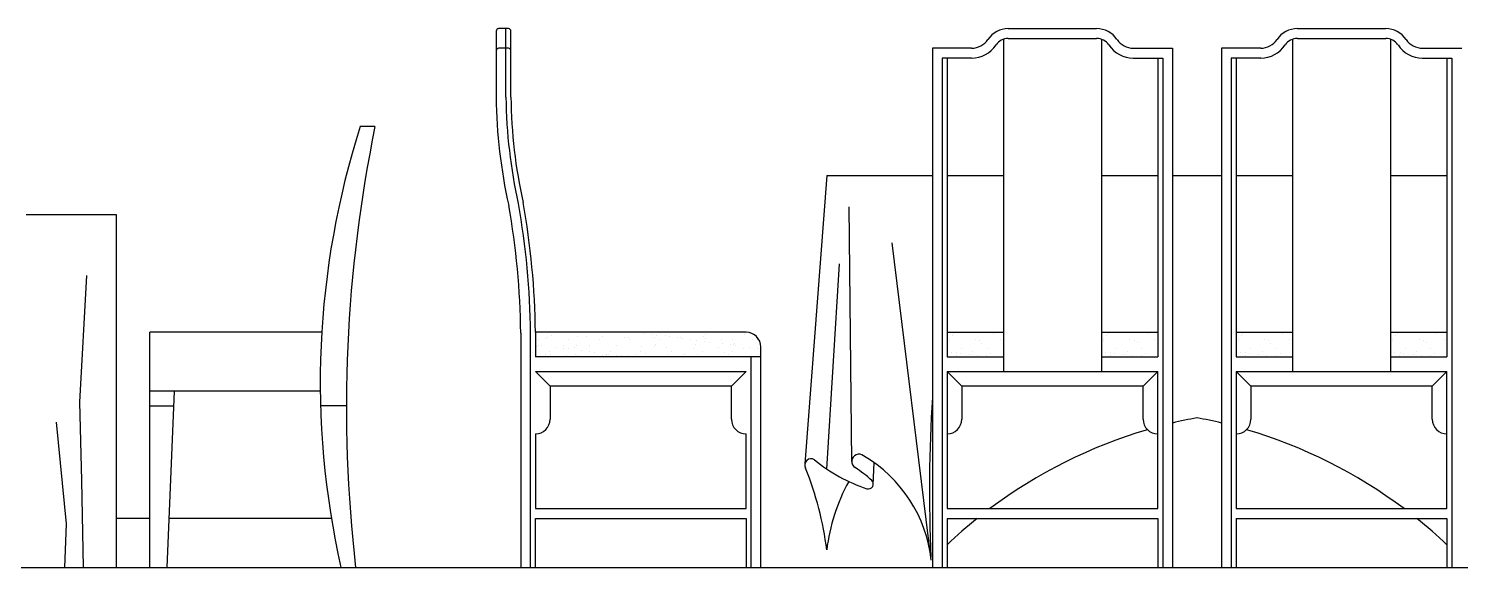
# Model space of a CAD drawing. Header units: inches. Extents: x 10 to 52.5, y 12.2 to 37.
# Drawn here: x 38.372 to 41.294, y 16.978 to 18.078 of the extents above; entities that cross this region are included whole.
import ezdxf

# ---------------------------------------------------------------- set-up
doc = ezdxf.new("R2010")
doc.units = ezdxf.units.IN
doc.header["$MEASUREMENT"] = 0
doc.layers.add('02', color=2, linetype='Continuous')
doc.layers.add('1', color=1, linetype='Continuous')

msp = doc.modelspace()

# ---------------------------------------------------------------- linework, layer by layer
at = {"layer": '02'}
for p, q in [((39.3262, 18.0728), (39.3262, 17.9376)), ((39.3512, 18.0778), (39.3312, 18.0778)), ((39.3462, 17.9377), (39.3462, 18.0778)), ((39.3562, 17.9377), (39.3562, 18.0728)), ((40.3612, 18.0562), (40.3612, 17.3778)), ((40.371, 18.0778), (40.5513, 18.0778)), ((40.371, 18.0578), (40.5513, 18.0578)), ((40.5612, 18.0562), (40.5612, 17.3778)), ((40.9512, 18.0562), (40.9512, 17.3778)), ((40.961, 18.0778), (41.1413, 18.0778)), ((40.961, 18.0578), (41.1413, 18.0578)), ((41.1512, 18.0562), (41.1512, 17.3778)), ((39.3512, 18.0378), (39.3312, 18.0378)), ((40.2962, 18.0378), (40.2162, 18.0378)), ((40.2162, 18.0378), (40.2162, 16.9778)), ((40.6262, 18.0378), (40.7062, 18.0378)), ((40.7062, 18.0378), (40.7062, 16.9778)), ((40.8862, 18.0378), (40.8062, 18.0378)), ((40.8062, 18.0378), (40.8062, 16.9778)), ((41.2162, 18.0378), (41.2962, 18.0378)), ((40.2962, 18.0178), (40.2362, 18.0178)), ((40.2362, 18.0178), (40.2362, 16.9778)), ((40.2462, 18.0178), (40.2462, 17.4078)), ((40.6262, 18.0178), (40.6862, 18.0178)), ((40.6762, 18.0178), (40.6762, 17.4078)), ((40.6862, 18.0178), (40.6862, 16.9778)), ((40.8862, 18.0178), (40.8262, 18.0178)), ((40.8262, 18.0178), (40.8262, 16.9778)), ((40.8362, 18.0178), (40.8362, 17.4078)), ((41.2162, 18.0178), (41.2762, 18.0178)), ((41.2662, 18.0178), (41.2662, 17.4078)), ((41.2762, 18.0178), (41.2762, 16.9778)), ((39.0789, 17.8778), (39.0489, 17.8778)), ((40.0012, 17.7778), (39.956, 17.1893)), ((40.0012, 17.7778), (40.2162, 17.7778)), ((40.2462, 17.7778), (40.3612, 17.7778)), ((40.5612, 17.7778), (40.6762, 17.7778)), ((40.7062, 17.7778), (40.8062, 17.7778)), ((40.8362, 17.7778), (40.9512, 17.7778)), ((41.1512, 17.7778), (41.2662, 17.7778)), ((40.0517, 17.1943), (40.0463, 17.7142)), ((38.5513, 17.6978), (38.3673, 17.6978)), ((38.5513, 16.9778), (38.5513, 17.6978)), ((40.214, 16.9925), (40.1345, 17.6405)), ((40.0012, 17.1785), (40.0268, 17.5974)), ((38.49, 17.574), (38.4763, 17.3153)), ((38.6194, 16.9778), (38.6194, 17.4578)), ((38.9703, 17.4578), (38.6194, 17.4578)), ((39.3762, 17.4563), (39.3762, 16.9778)), ((39.3962, 16.9778), (39.3962, 17.4564)), ((39.4062, 17.4578), (39.4062, 17.4078)), ((39.8362, 17.4578), (39.4062, 17.4578)), ((39.4122, 17.4439), (39.4122, 17.4439)), ((39.4269, 17.4448), (39.4269, 17.4448)), ((39.4306, 17.4482), (39.4306, 17.4482)), ((39.4386, 17.4505), (39.4386, 17.4505)), ((39.4745, 17.4438), (39.4745, 17.4438)), ((39.4926, 17.4486), (39.4926, 17.4486)), ((39.5106, 17.4488), (39.5106, 17.4488)), ((39.5368, 17.4437), (39.5368, 17.4437)), ((39.5438, 17.4488), (39.5438, 17.4488)), ((39.5882, 17.4472), (39.5882, 17.4472)), ((39.5961, 17.4481), (39.5961, 17.4481)), ((39.599, 17.4436), (39.599, 17.4436)), ((39.6268, 17.4554), (39.6268, 17.4554)), ((39.6431, 17.4533), (39.6431, 17.4533)), ((39.6502, 17.4462), (39.6502, 17.4462)), ((39.6535, 17.4519), (39.6535, 17.4519)), ((39.6613, 17.4435), (39.6613, 17.4435)), ((39.6719, 17.4513), (39.6719, 17.4513)), ((39.6806, 17.4483), (39.6806, 17.4483)), ((39.6969, 17.4462), (39.6969, 17.4462)), ((39.7013, 17.4464), (39.7013, 17.4464)), ((39.7073, 17.4448), (39.7073, 17.4448)), ((39.7236, 17.4434), (39.7236, 17.4434)), ((39.7345, 17.4413), (39.7345, 17.4413)), ((39.7494, 17.4497), (39.7494, 17.4497)), ((39.7531, 17.4531), (39.7531, 17.4531)), ((39.7537, 17.4458), (39.7537, 17.4458)), ((39.7859, 17.4433), (39.7859, 17.4433)), ((39.8077, 17.4438), (39.8077, 17.4438)), ((39.8331, 17.4538), (39.8331, 17.4538)), ((39.8482, 17.4431), (39.8482, 17.4431)), ((39.8589, 17.4441), (39.8589, 17.4441)), ((40.2462, 17.4578), (40.3612, 17.4578)), ((40.2502, 17.4449), (40.2502, 17.4449)), ((40.2507, 17.4409), (40.2507, 17.4409)), ((40.2563, 17.4518), (40.2563, 17.4518)), ((40.26, 17.4552), (40.26, 17.4552)), ((40.3042, 17.443), (40.3042, 17.443)), ((40.313, 17.4408), (40.313, 17.4408)), ((40.34, 17.4558), (40.34, 17.4558)), ((40.3554, 17.4432), (40.3554, 17.4432)), ((40.5612, 17.4578), (40.6762, 17.4578)), ((40.5652, 17.4449), (40.5652, 17.4449)), ((40.5657, 17.4409), (40.5657, 17.4409)), ((40.5713, 17.4518), (40.5713, 17.4518)), ((40.575, 17.4552), (40.575, 17.4552)), ((40.6192, 17.443), (40.6192, 17.443)), ((40.628, 17.4408), (40.628, 17.4408)), ((40.655, 17.4558), (40.655, 17.4558)), ((40.6704, 17.4432), (40.6704, 17.4432)), ((40.8362, 17.4578), (40.9512, 17.4578)), ((40.8402, 17.4449), (40.8402, 17.4449)), ((40.8407, 17.4409), (40.8407, 17.4409)), ((40.8463, 17.4518), (40.8463, 17.4518)), ((40.85, 17.4552), (40.85, 17.4552)), ((40.8942, 17.443), (40.8942, 17.443)), ((40.903, 17.4408), (40.903, 17.4408)), ((40.93, 17.4558), (40.93, 17.4558)), ((40.9454, 17.4432), (40.9454, 17.4432)), ((41.1512, 17.4578), (41.2662, 17.4578)), ((41.1552, 17.4449), (41.1552, 17.4449)), ((41.1557, 17.4409), (41.1557, 17.4409)), ((41.1613, 17.4518), (41.1613, 17.4518)), ((41.165, 17.4552), (41.165, 17.4552)), ((41.2092, 17.443), (41.2092, 17.443)), ((41.218, 17.4408), (41.218, 17.4408)), ((41.245, 17.4558), (41.245, 17.4558)), ((41.2604, 17.4432), (41.2604, 17.4432)), ((39.4095, 17.4288), (39.4095, 17.4288)), ((39.4132, 17.4305), (39.4132, 17.4305)), ((39.4197, 17.4309), (39.4197, 17.4309)), ((39.4264, 17.4132), (39.4264, 17.4132)), ((39.4348, 17.4186), (39.4348, 17.4186)), ((39.4374, 17.412), (39.4374, 17.412)), ((39.4469, 17.4273), (39.4469, 17.4273)), ((39.4631, 17.4252), (39.4631, 17.4252)), ((39.4644, 17.4307), (39.4644, 17.4307)), ((39.4696, 17.4113), (39.4696, 17.4113)), ((39.4735, 17.4238), (39.4735, 17.4238)), ((39.487, 17.4272), (39.487, 17.4272)), ((39.4887, 17.4131), (39.4887, 17.4131)), ((39.4907, 17.4306), (39.4907, 17.4306)), ((39.5007, 17.4202), (39.5007, 17.4202)), ((39.5167, 17.4301), (39.5167, 17.4301)), ((39.517, 17.4181), (39.517, 17.4181)), ((39.5274, 17.4167), (39.5274, 17.4167)), ((39.5509, 17.413), (39.5509, 17.413)), ((39.551, 17.413), (39.551, 17.413)), ((39.5545, 17.4132), (39.5545, 17.4132)), ((39.5594, 17.4183), (39.5594, 17.4183)), ((39.5708, 17.4313), (39.5708, 17.4313)), ((39.5708, 17.411), (39.5708, 17.411)), ((39.6133, 17.4129), (39.6133, 17.4129)), ((39.6217, 17.4182), (39.6217, 17.4182)), ((39.6219, 17.4284), (39.6219, 17.4284)), ((39.6309, 17.4137), (39.6309, 17.4137)), ((39.6483, 17.4297), (39.6483, 17.4297)), ((39.652, 17.4331), (39.652, 17.4331)), ((39.6743, 17.4277), (39.6743, 17.4277)), ((39.6755, 17.4127), (39.6755, 17.4127)), ((39.684, 17.4181), (39.684, 17.4181)), ((39.7084, 17.4121), (39.7084, 17.4121)), ((39.7121, 17.4155), (39.7121, 17.4155)), ((39.7283, 17.4257), (39.7283, 17.4257)), ((39.732, 17.4337), (39.732, 17.4337)), ((39.7378, 17.4126), (39.7378, 17.4126)), ((39.7463, 17.418), (39.7463, 17.418)), ((39.7507, 17.4391), (39.7507, 17.4391)), ((39.7612, 17.4377), (39.7612, 17.4377)), ((39.7795, 17.426), (39.7795, 17.426)), ((39.7883, 17.4342), (39.7883, 17.4342)), ((39.7921, 17.4162), (39.7921, 17.4162)), ((39.8001, 17.4125), (39.8001, 17.4125)), ((39.8046, 17.432), (39.8046, 17.432)), ((39.8085, 17.4179), (39.8085, 17.4179)), ((39.8095, 17.4321), (39.8095, 17.4321)), ((39.8132, 17.4355), (39.8132, 17.4355)), ((39.815, 17.4307), (39.815, 17.4307)), ((39.8318, 17.4253), (39.8318, 17.4253)), ((39.8422, 17.4271), (39.8422, 17.4271)), ((39.8584, 17.4249), (39.8584, 17.4249)), ((39.8624, 17.4124), (39.8624, 17.4124)), ((39.8662, 16.9778), (39.8662, 17.4278)), ((40.255, 17.4171), (40.255, 17.4171)), ((40.2654, 17.4157), (40.2654, 17.4157)), ((40.2733, 17.4155), (40.2733, 17.4155)), ((40.276, 17.4251), (40.276, 17.4251)), ((40.2925, 17.4121), (40.2925, 17.4121)), ((40.299, 17.4183), (40.299, 17.4183)), ((40.3164, 17.4342), (40.3164, 17.4342)), ((40.3283, 17.4245), (40.3283, 17.4245)), ((40.3356, 17.4154), (40.3356, 17.4154)), ((40.57, 17.4171), (40.57, 17.4171)), ((40.5804, 17.4157), (40.5804, 17.4157)), ((40.5883, 17.4155), (40.5883, 17.4155)), ((40.591, 17.4251), (40.591, 17.4251)), ((40.6075, 17.4121), (40.6075, 17.4121)), ((40.614, 17.4183), (40.614, 17.4183)), ((40.6351, 17.4376), (40.6351, 17.4376)), ((40.6433, 17.4245), (40.6433, 17.4245)), ((40.6506, 17.4154), (40.6506, 17.4154)), ((40.845, 17.4171), (40.845, 17.4171)), ((40.8554, 17.4157), (40.8554, 17.4157)), ((40.8633, 17.4155), (40.8633, 17.4155)), ((40.866, 17.4251), (40.866, 17.4251)), ((40.8825, 17.4121), (40.8825, 17.4121)), ((40.889, 17.4183), (40.889, 17.4183)), ((40.9064, 17.4342), (40.9064, 17.4342)), ((40.9183, 17.4245), (40.9183, 17.4245)), ((40.9256, 17.4154), (40.9256, 17.4154)), ((41.16, 17.4171), (41.16, 17.4171)), ((41.1704, 17.4157), (41.1704, 17.4157)), ((41.1783, 17.4155), (41.1783, 17.4155)), ((41.181, 17.4251), (41.181, 17.4251)), ((41.1975, 17.4121), (41.1975, 17.4121)), ((41.204, 17.4183), (41.204, 17.4183)), ((41.2251, 17.4376), (41.2251, 17.4376)), ((41.2333, 17.4245), (41.2333, 17.4245)), ((41.2406, 17.4154), (41.2406, 17.4154)), ((39.8662, 17.4078), (39.4062, 17.4078)), ((39.4914, 17.41), (39.4914, 17.41)), ((39.5425, 17.4103), (39.5425, 17.4103)), ((39.5812, 17.4096), (39.5812, 17.4096)), ((39.5949, 17.4096), (39.5949, 17.4096)), ((39.7001, 17.4079), (39.7001, 17.4079)), ((39.8462, 16.9778), (39.8462, 17.4078)), ((40.2462, 17.4078), (40.3612, 17.4078)), ((40.2649, 17.4101), (40.2649, 17.4101)), ((40.3088, 17.41), (40.3088, 17.41)), ((40.3192, 17.4086), (40.3192, 17.4086)), ((40.3272, 17.41), (40.3272, 17.41)), ((40.5612, 17.4078), (40.6762, 17.4078)), ((40.5799, 17.4101), (40.5799, 17.4101)), ((40.6238, 17.41), (40.6238, 17.41)), ((40.6342, 17.4086), (40.6342, 17.4086)), ((40.6422, 17.41), (40.6422, 17.41)), ((40.8362, 17.4078), (40.9512, 17.4078)), ((40.8549, 17.4101), (40.8549, 17.4101)), ((40.8988, 17.41), (40.8988, 17.41)), ((40.9092, 17.4086), (40.9092, 17.4086)), ((40.9172, 17.41), (40.9172, 17.41)), ((41.1512, 17.4078), (41.2662, 17.4078)), ((41.1699, 17.4101), (41.1699, 17.4101)), ((41.2138, 17.41), (41.2138, 17.41)), ((41.2242, 17.4086), (41.2242, 17.4086)), ((41.2322, 17.41), (41.2322, 17.41)), ((39.4362, 17.3478), (39.4062, 17.3778)), ((39.4062, 17.3778), (39.8362, 17.3778)), ((39.8062, 17.3478), (39.8362, 17.3778)), ((40.2762, 17.3478), (40.2462, 17.3778)), ((40.2462, 17.3778), (40.2462, 17.0978)), ((40.2462, 17.3778), (40.6762, 17.3778)), ((40.6462, 17.3478), (40.6762, 17.3778)), ((40.6762, 17.0978), (40.6762, 17.3778)), ((40.8362, 17.3778), (41.2662, 17.3778)), ((40.8662, 17.3478), (40.8362, 17.3778)), ((40.8362, 17.3778), (40.8362, 17.0978)), ((41.2362, 17.3478), (41.2662, 17.3778)), ((41.2662, 17.0978), (41.2662, 17.3778)), ((38.9674, 17.3378), (38.6194, 17.3378)), ((38.6694, 17.3373), (38.6544, 16.9778)), ((39.4362, 17.3478), (39.4362, 17.2803)), ((39.8062, 17.3478), (39.4362, 17.3478)), ((39.8062, 17.2803), (39.8062, 17.3478)), ((40.6462, 17.3478), (40.2762, 17.3478)), ((40.2762, 17.3478), (40.2762, 17.2803)), ((40.6462, 17.2803), (40.6462, 17.3478)), ((40.8662, 17.3478), (40.8662, 17.2803)), ((41.2362, 17.3478), (40.8662, 17.3478)), ((41.2362, 17.2803), (41.2362, 17.3478)), ((38.4763, 17.3153), (38.4798, 17.1554)), ((38.6194, 17.3078), (38.6694, 17.3078)), ((39.0207, 17.3078), (38.9679, 17.3078)), ((38.4287, 17.2745), (38.4491, 17.0669)), ((39.4062, 17.2503), (39.4062, 17.0978)), ((39.8362, 17.0978), (39.8362, 17.2503)), ((40.0956, 17.1463), (40.0973, 17.1918)), ((38.4798, 17.1554), (38.4832, 16.9778)), ((39.4062, 17.0978), (39.8362, 17.0978)), ((40.2462, 17.0978), (40.6762, 17.0978)), ((40.8362, 17.0978), (41.2662, 17.0978)), ((38.4491, 17.0669), (38.4457, 16.9778)), ((38.5513, 17.078), (38.6194, 17.078)), ((38.6586, 17.078), (38.9899, 17.078)), ((39.4062, 17.0778), (39.8362, 17.0778)), ((39.4062, 16.9778), (39.4062, 17.0778)), ((39.8362, 17.0778), (39.8362, 16.9778)), ((40.2462, 17.0778), (40.6762, 17.0778)), ((40.2462, 17.0778), (40.2462, 16.9778)), ((40.6762, 17.0778), (40.6762, 16.9778)), ((40.8362, 17.0778), (41.2662, 17.0778)), ((40.8362, 17.0778), (40.8362, 16.9778)), ((41.2662, 17.0778), (41.2662, 16.9778))]:
    msp.add_line(p, q, dxfattribs=at)
for centre, radius, start, end in [((39.3312, 18.0728), 0.005, 90, 180), ((39.3512, 18.0728), 0.005, 0, 90), ((40.2962, 18.0778), 0.04, 270, 326.251), ((40.371, 18.0278), 0.05, 90, 146.251), ((40.371, 18.0278), 0.03, 90, 146.251), ((40.5513, 18.0278), 0.05, 33.749, 90), ((40.5513, 18.0278), 0.03, 33.749, 90), ((40.6262, 18.0778), 0.04, 213.749, 270), ((40.8862, 18.0778), 0.04, 270, 326.251), ((40.961, 18.0278), 0.05, 90, 146.251), ((40.961, 18.0278), 0.03, 90, 146.251), ((41.1413, 18.0278), 0.05, 33.749, 90), ((41.1413, 18.0278), 0.03, 33.749, 90), ((41.2162, 18.0778), 0.04, 213.749, 270), ((39.3312, 18.0328), 0.005, 90, 180), ((39.3512, 18.0328), 0.005, 0, 90), ((40.2962, 18.0778), 0.06, 270, 326.251), ((40.6262, 18.0778), 0.06, 213.749, 270), ((40.8862, 18.0778), 0.06, 270, 326.251), ((41.2162, 18.0778), 0.06, 213.749, 270), ((40.395, 17.9497), 1.0689, 180.6472, 192.5781), ((40.395, 17.9497), 1.0489, 180.6533, 192.6008), ((40.3945, 17.9496), 1.0383, 180.6566, 192.6157), ((40.6798, 17.3554), 1.7125, 162.2364, 192.7351), ((41.8752, 17.3042), 2.8545, 168.4067, 186.5648), ((37.8192, 17.4419), 1.5571, 0.5302, 10.1736), ((37.8192, 17.4419), 1.5771, 0.5268, 10.189), ((37.8192, 17.4419), 1.5871, 0.5762, 10.1966), ((39.8362, 17.4278), 0.03, 0, 90), ((43.324, 17.1338), 3.1137, 176.4817, 182.4859), ((39.4062, 17.2803), 0.03, 270, 0), ((39.8362, 17.2803), 0.03, 180, 270), ((40.2462, 17.2803), 0.03, 270, 0), ((40.6762, 17.2803), 0.03, 180, 270), ((40.9418, 16.2859), 1.0144, 100.5461, 103.4336), ((40.5705, 16.2859), 1.0144, 76.5664, 79.4539), ((40.8362, 17.2803), 0.03, 270, 0), ((41.2662, 17.2803), 0.03, 180, 270), ((40.9418, 16.2859), 1.0144, 106.4205, 126.8317), ((40.5705, 16.2859), 1.0144, 53.1683, 73.5795), ((40.0665, 17.1942), 0.0148, 50.5602, 238.737), ((39.9686, 17.1869), 0.0128, 56.029, 210.0307), ((39.34, 16.932), 0.6656, 7.0207, 21.9223), ((40.1872, 17.4546), 0.333, 230.5594, 251.6926), ((39.9064, 16.9503), 0.2769, 47.7871, 56.6111), ((39.9318, 16.9611), 0.2839, 6.3537, 59.4921), ((40.3796, 16.9686), 0.3816, 151.0563, 173.2583), ((40.0858, 17.148), 0.01, 251.6926, 47.7871), ((40.9418, 16.2859), 1.0144, 128.6769, 133.2991), ((40.5705, 16.2859), 1.0144, 46.7009, 51.3231)]:
    msp.add_arc(centre, radius, start, end, dxfattribs=at)
at = {"layer": '1'}
msp.add_line((32.3342, 16.9778), (52.1649, 16.9778), dxfattribs=at)

doc.saveas('drawing.dxf')
